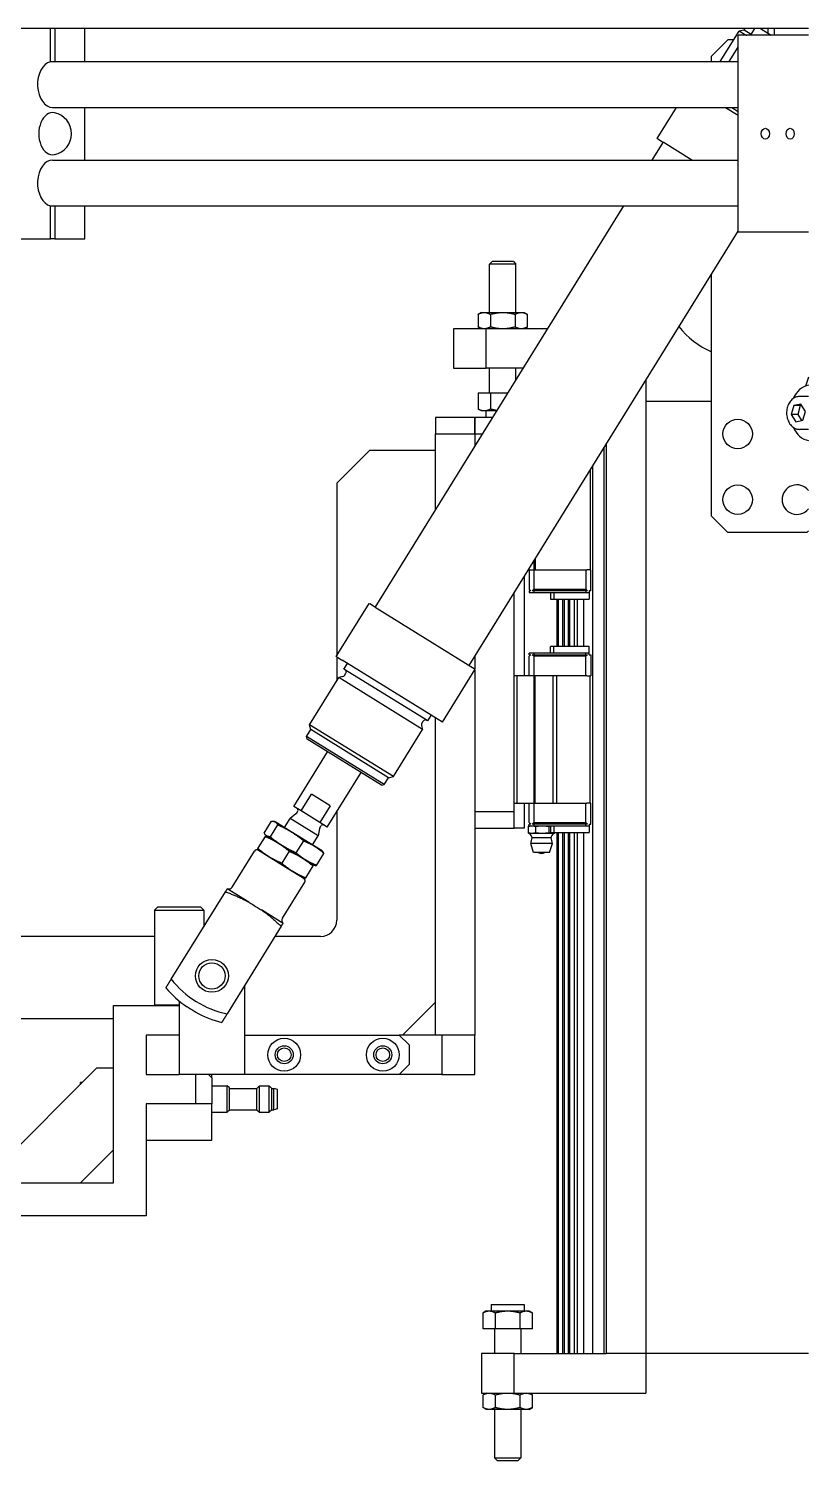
# Model space of a CAD drawing. Header units: millimetres. Extents: x 0 to 7722, y 0 to 5460.
# Drawn here: x 3429.9 to 3667.1, y 1674.4 to 2110.3 of the extents above; entities that cross this region are included whole.
import ezdxf

# ---------------------------------------------------------------- set-up
doc = ezdxf.new("R2010")
doc.units = ezdxf.units.MM
doc.header["$LTSCALE"] = 5
doc.layers.get('0').update_dxf_attribs({"linetype": 'CONTINUOUS'})

msp = doc.modelspace()

# ---------------------------------------------------------------- linework, layer by layer
for p, q in [((3667.132, 2110.301), (3412.222, 2110.301)), ((3436.502, 2100.229), (3436.502, 2110.301)), ((3437.814, 2110.301), (3437.814, 2100.301)), ((3446.998, 2100.301), (3446.998, 2110.301)), ((3647.551, 2109.862), (3646.037, 2109.506)), ((3647.551, 2109.862), (3647.822, 2110.301)), ((3649.705, 2108.529), (3647.551, 2109.862)), ((3649.705, 2108.529), (3650.801, 2110.301)), ((3652.542, 2110.301), (3655.773, 2108.301)), ((3654.864, 2108.864), (3654.864, 2110.301)), ((3656.864, 2108.301), (3656.864, 2110.301)), ((3637.632, 2101.894), (3642.632, 2106.894)), ((3640.338, 2100.301), (3646.037, 2109.506)), ((3644.419, 2106.894), (3642.632, 2106.894)), ((3645.757, 2048.301), (3645.757, 2108.301)), ((3667.132, 2108.301), (3645.757, 2108.301)), ((3647.984, 2108.301), (3646.037, 2109.506)), ((3637.632, 2100.301), (3637.632, 2101.894)), ((3643.057, 2100.301), (3645.757, 2104.664)), ((3436.502, 2100.301), (3645.757, 2100.301)), ((3437.158, 2086.301), (3645.757, 2086.301)), ((3446.998, 2070.301), (3446.998, 2086.301)), ((3621.108, 2076.836), (3626.967, 2086.301)), ((3641.915, 2086.301), (3645.757, 2083.922)), ((3643.815, 2086.301), (3645.757, 2085.098)), ((3619.65, 2070.301), (3622.978, 2075.678)), ((3621.278, 2076.73), (3621.108, 2076.836)), ((3621.278, 2076.73), (3622.702, 2075.849)), ((3622.702, 2075.849), (3622.928, 2075.709)), ((3631.664, 2070.301), (3622.928, 2075.709)), ((3437.158, 2070.301), (3645.757, 2070.301)), ((3436.502, 2046.301), (3436.502, 2056.373)), ((3436.502, 2056.301), (3645.757, 2056.301)), ((3437.814, 2056.301), (3437.814, 2046.301)), ((3446.998, 2046.301), (3446.998, 2056.301)), ((3535.34, 1934.108), (3610.983, 2056.301)), ((3427.317, 2046.301), (3436.502, 2046.301)), ((3437.814, 2046.301), (3436.502, 2046.301)), ((3437.814, 2046.301), (3446.998, 2046.301)), ((3563.909, 1916.423), (3645.757, 2048.639)), ((3667.132, 2048.301), (3645.757, 2048.301)), ((3570.899, 2039.394), (3570.132, 2038.627)), ((3578.132, 2038.627), (3570.132, 2038.627)), ((3570.132, 2023.894), (3570.132, 2038.627)), ((3577.365, 2039.394), (3570.899, 2039.394)), ((3577.365, 2039.394), (3578.132, 2038.627)), ((3578.132, 2023.894), (3578.132, 2038.627)), ((3637.632, 1961.894), (3637.632, 2035.514)), ((3567.632, 2023.894), (3566.627, 2023.313)), ((3566.627, 2023.313), (3566.627, 2019.474)), ((3567.632, 2023.894), (3568.503, 2023.894)), ((3568.503, 2023.894), (3574.132, 2023.894)), ((3570.38, 2023.313), (3570.38, 2019.474)), ((3574.132, 2023.894), (3579.762, 2023.894)), ((3577.885, 2023.313), (3577.885, 2019.474)), ((3579.762, 2023.894), (3580.632, 2023.894)), ((3580.632, 2023.894), (3581.638, 2023.313)), ((3581.638, 2019.474), (3581.638, 2023.313)), ((3569.132, 2018.894), (3559.132, 2018.894)), ((3559.132, 2018.894), (3559.132, 2006.894)), ((3567.632, 2018.894), (3566.627, 2019.474)), ((3569.132, 2006.894), (3569.132, 2018.894)), ((3587.826, 2018.894), (3569.132, 2018.894)), ((3580.632, 2018.894), (3581.638, 2019.474)), ((3559.132, 2006.894), (3569.132, 2006.894)), ((3580.398, 2006.894), (3569.132, 2006.894)), ((3570.132, 1999.394), (3570.132, 2006.894)), ((3578.132, 2003.234), (3578.132, 2006.894)), ((3617.632, 2003.207), (3617.632, 1706.894)), ((3667.132, 2004.212), (3666.236, 2001.467)), ((3566.627, 1999.394), (3566.627, 1994.474)), ((3566.627, 1999.394), (3570.38, 1999.394)), ((3570.38, 1999.394), (3570.38, 1994.474)), ((3570.38, 1999.394), (3575.755, 1999.394)), ((3617.632, 1996.894), (3637.632, 1996.894)), ((3667.132, 1998.301), (3664.408, 1998.301)), ((3567.632, 1993.894), (3566.627, 1994.474)), ((3568.503, 1993.894), (3567.632, 1993.894)), ((3572.35, 1993.894), (3568.503, 1993.894)), ((3569.132, 1991.894), (3569.132, 1993.894)), ((3662.72, 1995.556), (3661.926, 1992.868)), ((3661.926, 1992.868), (3663.285, 1990.613)), ((3663.894, 1992.868), (3661.926, 1992.868)), ((3664.874, 1995.989), (3662.72, 1995.556)), ((3664.688, 1995.556), (3662.72, 1995.556)), ((3664.688, 1995.556), (3663.894, 1992.868)), ((3663.894, 1992.868), (3665.041, 1990.965)), ((3665.087, 1995.636), (3664.688, 1995.556)), ((3666.234, 1993.733), (3664.874, 1995.989)), ((3665.44, 1991.045), (3666.234, 1993.733)), ((3565.632, 1991.894), (3553.632, 1991.894)), ((3553.632, 1991.894), (3553.632, 1986.894)), ((3565.632, 1986.894), (3565.632, 1991.894)), ((3565.632, 1991.894), (3565.632, 1986.894)), ((3571.112, 1991.894), (3565.632, 1991.894)), ((3663.285, 1990.613), (3665.44, 1991.045)), ((3667.132, 1988.301), (3664.408, 1988.301)), ((3553.632, 1986.894), (3565.632, 1986.894)), ((3553.632, 1963.657), (3553.632, 1986.894)), ((3565.632, 1986.894), (3565.632, 1983.042)), ((3565.632, 1986.894), (3568.017, 1986.894)), ((3565.632, 1986.894), (3565.632, 1983.042)), ((3605.632, 1983.822), (3605.632, 1706.894)), ((3523.632, 1971.894), (3533.632, 1981.894)), ((3553.632, 1981.894), (3533.632, 1981.894)), ((3604.932, 1982.691), (3604.932, 1706.894)), ((3600.702, 1975.858), (3600.702, 1945.494)), ((3601.432, 1977.037), (3601.432, 1706.894)), ((3523.632, 1971.894), (3523.632, 1919.376)), ((3642.632, 1956.894), (3637.632, 1961.894)), ((3667.132, 1957.394), (3666.632, 1956.894)), ((3666.632, 1956.894), (3642.632, 1956.894)), ((3584.042, 1948.946), (3584.042, 1945.494)), ((3581.905, 1945.494), (3583.632, 1945.494)), ((3582.132, 1945.494), (3582.132, 1939.594)), ((3583.632, 1948.284), (3583.632, 1945.494)), ((3583.632, 1945.494), (3583.632, 1939.594)), ((3583.632, 1945.494), (3584.042, 1945.494)), ((3584.042, 1945.494), (3599.702, 1945.494)), ((3599.432, 1945.494), (3599.432, 1939.594)), ((3600.702, 1945.494), (3599.702, 1945.494)), ((3600.932, 1945.494), (3600.702, 1945.494)), ((3600.932, 1939.094), (3600.932, 1945.494)), ((3580.632, 1943.438), (3580.632, 1913.294)), ((3577.632, 1871.894), (3577.632, 1938.591)), ((3582.132, 1939.594), (3582.632, 1939.094)), ((3582.632, 1939.094), (3582.132, 1939.094)), ((3582.132, 1939.094), (3582.132, 1938.594)), ((3582.132, 1938.594), (3583.632, 1938.594)), ((3583.132, 1939.094), (3583.632, 1939.594)), ((3583.632, 1939.094), (3583.132, 1939.094)), ((3583.632, 1939.594), (3599.432, 1939.594)), ((3599.432, 1939.094), (3583.632, 1939.094)), ((3583.632, 1939.094), (3583.632, 1938.594)), ((3583.632, 1938.594), (3599.432, 1938.594)), ((3588.632, 1938.594), (3588.632, 1936.594)), ((3588.632, 1936.594), (3589.632, 1936.594)), ((3589.632, 1938.594), (3589.632, 1936.594)), ((3589.632, 1936.594), (3600.432, 1936.594)), ((3590.632, 1936.594), (3590.632, 1922.194)), ((3591.038, 1936.594), (3591.038, 1922.194)), ((3592.364, 1936.594), (3592.364, 1922.194)), ((3592.782, 1936.594), (3592.782, 1922.194)), ((3594.092, 1936.594), (3594.092, 1922.194)), ((3594.498, 1936.594), (3594.498, 1922.194)), ((3595.838, 1936.594), (3595.838, 1922.194)), ((3596.792, 1936.594), (3596.792, 1922.194)), ((3598.732, 1936.594), (3598.732, 1922.194)), ((3599.432, 1939.594), (3599.932, 1939.094)), ((3599.932, 1939.094), (3599.432, 1939.094)), ((3599.432, 1939.094), (3599.432, 1938.594)), ((3599.432, 1938.594), (3600.432, 1938.594)), ((3600.432, 1939.094), (3600.432, 1938.594)), ((3600.932, 1939.094), (3600.432, 1939.094)), ((3600.432, 1938.594), (3600.432, 1936.594)), ((3523.469, 1919.111), (3533.47, 1935.266)), ((3533.47, 1935.266), (3533.64, 1935.161)), ((3535.064, 1934.28), (3533.64, 1935.161)), ((3535.29, 1934.14), (3535.064, 1934.28)), ((3535.29, 1934.14), (3565.78, 1915.265)), ((3523.639, 1919.006), (3523.469, 1919.111)), ((3523.632, 1919.01), (3523.632, 1911.776)), ((3523.639, 1919.006), (3525.063, 1918.125)), ((3525.063, 1918.125), (3525.289, 1917.985)), ((3565.632, 1919.207), (3565.632, 1915.356)), ((3565.632, 1919.207), (3565.632, 1915.356)), ((3582.132, 1919.694), (3582.132, 1920.194)), ((3583.632, 1920.194), (3582.132, 1920.194)), ((3582.132, 1919.694), (3582.632, 1919.694)), ((3582.632, 1919.694), (3582.132, 1919.194)), ((3582.132, 1913.294), (3582.132, 1919.194)), ((3583.132, 1919.694), (3583.632, 1919.694)), ((3583.632, 1919.194), (3583.132, 1919.694)), ((3599.432, 1920.194), (3583.632, 1920.194)), ((3583.632, 1920.194), (3583.632, 1919.694)), ((3583.632, 1919.694), (3599.432, 1919.694)), ((3599.432, 1919.194), (3583.632, 1919.194)), ((3583.632, 1919.194), (3583.632, 1913.294)), ((3589.632, 1922.194), (3588.632, 1922.194)), ((3588.632, 1920.194), (3588.632, 1922.194)), ((3600.432, 1922.194), (3589.632, 1922.194)), ((3589.632, 1920.194), (3589.632, 1922.194)), ((3599.432, 1919.694), (3599.432, 1920.194)), ((3600.432, 1920.194), (3599.432, 1920.194)), ((3599.432, 1919.694), (3599.932, 1919.694)), ((3599.932, 1919.694), (3599.432, 1919.194)), ((3599.432, 1913.294), (3599.432, 1919.194)), ((3600.432, 1920.194), (3600.432, 1922.194)), ((3600.432, 1919.694), (3600.432, 1920.194)), ((3600.432, 1919.694), (3600.932, 1919.694)), ((3600.932, 1919.694), (3600.932, 1913.294)), ((3555.779, 1899.11), (3525.289, 1917.985)), ((3525.817, 1915.305), (3526.87, 1917.006)), ((3551.325, 1899.515), (3525.817, 1915.305)), ((3525.969, 1913.366), (3526.374, 1914.02)), ((3555.779, 1899.11), (3565.78, 1915.265)), ((3565.632, 1915.027), (3565.632, 1803.894)), ((3565.632, 1915.027), (3565.632, 1871.894)), ((3515.343, 1898.385), (3524.212, 1912.712)), ((3525.472, 1913.009), (3524.212, 1912.712)), ((3549.72, 1896.922), (3524.212, 1912.712)), ((3578.512, 1913.294), (3577.632, 1913.294)), ((3583.632, 1913.294), (3578.512, 1913.294)), ((3578.512, 1874.494), (3578.512, 1913.294)), ((3584.042, 1913.294), (3583.632, 1913.294)), ((3583.632, 1913.294), (3583.632, 1874.494)), ((3589.43, 1913.294), (3584.042, 1913.294)), ((3584.042, 1874.494), (3584.042, 1913.294)), ((3590.575, 1913.294), (3589.43, 1913.294)), ((3589.43, 1874.494), (3589.43, 1913.294)), ((3599.702, 1913.294), (3590.575, 1913.294)), ((3590.575, 1874.494), (3590.575, 1913.294)), ((3599.702, 1913.294), (3600.702, 1913.294)), ((3600.702, 1913.294), (3600.932, 1913.294)), ((3600.702, 1874.494), (3600.702, 1913.294)), ((3551.325, 1899.515), (3552.378, 1901.215)), ((3514.436, 1894.83), (3515.699, 1896.871)), ((3540.851, 1882.595), (3515.343, 1898.385)), ((3515.699, 1896.871), (3515.343, 1898.385)), ((3539.337, 1882.238), (3515.699, 1896.871)), ((3540.851, 1882.595), (3549.72, 1896.922)), ((3549.423, 1898.182), (3549.72, 1896.922)), ((3549.522, 1898.786), (3549.926, 1899.44)), ((3553.632, 1803.894), (3553.632, 1900.439)), ((3538.073, 1880.198), (3514.436, 1894.83)), ((3514.63, 1894.004), (3514.436, 1894.83)), ((3537.247, 1880.003), (3514.63, 1894.004)), ((3510.533, 1873.517), (3520.837, 1890.162)), ((3520.736, 1867.201), (3531.04, 1883.846)), ((3537.247, 1880.003), (3538.073, 1880.198)), ((3538.073, 1880.198), (3539.337, 1882.238)), ((3539.337, 1882.238), (3540.851, 1882.595)), ((3512.815, 1872.104), (3515.973, 1877.206)), ((3521.613, 1873.715), (3515.973, 1877.206)), ((3577.632, 1874.494), (3578.512, 1874.494)), ((3578.512, 1874.494), (3583.632, 1874.494)), ((3580.632, 1874.494), (3580.632, 1866.894)), ((3582.132, 1868.594), (3582.132, 1874.494)), ((3583.632, 1874.494), (3583.632, 1868.594)), ((3583.632, 1874.494), (3584.042, 1874.494)), ((3584.042, 1874.494), (3589.43, 1874.494)), ((3589.43, 1874.494), (3590.575, 1874.494)), ((3590.575, 1874.494), (3599.702, 1874.494)), ((3599.432, 1868.594), (3599.432, 1874.494)), ((3600.702, 1874.494), (3599.702, 1874.494)), ((3600.932, 1874.494), (3600.702, 1874.494)), ((3600.932, 1868.094), (3600.932, 1874.494)), ((3511.191, 1871.229), (3509.437, 1869.846)), ((3512.815, 1872.104), (3510.533, 1873.517)), ((3511.33, 1871.384), (3511.748, 1872.059)), ((3518.455, 1868.613), (3512.815, 1872.104)), ((3521.613, 1873.715), (3518.455, 1868.613)), ((3523.632, 1871.879), (3523.632, 1838.894)), ((3577.632, 1871.894), (3565.632, 1871.894)), ((3577.632, 1866.894), (3577.632, 1871.894)), ((3501.545, 1865.382), (3503.806, 1869.034)), ((3505.612, 1867.916), (3503.351, 1864.264)), ((3504.723, 1868.881), (3504.518, 1868.943)), ((3504.894, 1868.775), (3504.723, 1868.881)), ((3509.777, 1865.752), (3504.894, 1868.775)), ((3507.699, 1867.039), (3509.437, 1869.846)), ((3517.94, 1864.583), (3509.437, 1869.846)), ((3516.833, 1861.384), (3509.777, 1865.752)), ((3518.395, 1866.769), (3517.94, 1864.583)), ((3520.736, 1867.201), (3518.455, 1868.613)), ((3518.472, 1866.963), (3518.89, 1867.638)), ((3565.632, 1866.894), (3577.632, 1866.894)), ((3580.632, 1866.894), (3577.632, 1866.894)), ((3581.899, 1867.434), (3581.899, 1865.411)), ((3582.488, 1867.594), (3582.022, 1867.469)), ((3582.132, 1868.594), (3582.632, 1868.094)), ((3582.632, 1868.094), (3582.132, 1868.094)), ((3582.132, 1867.594), (3582.132, 1868.094)), ((3582.132, 1867.594), (3583.632, 1867.594)), ((3583.132, 1868.094), (3583.632, 1868.594)), ((3583.632, 1868.094), (3583.132, 1868.094)), ((3583.632, 1868.594), (3599.432, 1868.594)), ((3599.432, 1868.094), (3583.632, 1868.094)), ((3583.632, 1868.094), (3583.632, 1867.594)), ((3583.632, 1867.594), (3599.432, 1867.594)), ((3584.129, 1867.434), (3584.129, 1865.411)), ((3588.163, 1867.434), (3588.163, 1865.411)), ((3588.632, 1867.594), (3588.632, 1865.594)), ((3589.632, 1867.594), (3589.632, 1865.594)), ((3599.432, 1868.594), (3599.932, 1868.094)), ((3599.932, 1868.094), (3599.432, 1868.094)), ((3599.432, 1867.594), (3599.432, 1868.094)), ((3599.432, 1867.594), (3600.432, 1867.594)), ((3600.432, 1868.094), (3600.432, 1867.594)), ((3600.432, 1868.094), (3600.932, 1868.094)), ((3600.432, 1867.594), (3600.432, 1865.594)), ((3499.645, 1860.678), (3501.906, 1864.33)), ((3502.091, 1864.63), (3501.945, 1864.785)), ((3502.091, 1864.63), (3505.705, 1862.393)), ((3502.262, 1864.524), (3502.091, 1864.63)), ((3507.145, 1861.501), (3502.262, 1864.524)), ((3505.705, 1862.393), (3512.932, 1857.919)), ((3514.201, 1857.133), (3507.145, 1861.501)), ((3511.31, 1859.337), (3513.571, 1862.989)), ((3516.202, 1861.775), (3517.94, 1864.583)), ((3519.177, 1859.933), (3516.833, 1861.384)), ((3582.411, 1865.271), (3582.022, 1865.376)), ((3582.802, 1865.271), (3582.411, 1865.271)), ((3589.232, 1862.187), (3582.632, 1862.187)), ((3583.511, 1859.483), (3582.632, 1862.187)), ((3588.732, 1863.93), (3583.132, 1863.93)), ((3585.762, 1865.271), (3583.226, 1865.271)), ((3588.893, 1865.271), (3586.53, 1865.271)), ((3588.354, 1859.483), (3589.232, 1862.187)), ((3588.632, 1865.594), (3589.632, 1865.594)), ((3589.454, 1865.271), (3589.236, 1865.271)), ((3589.454, 1865.271), (3589.843, 1865.376)), ((3589.632, 1865.594), (3600.432, 1865.594)), ((3589.966, 1865.594), (3589.966, 1865.411)), ((3590.632, 1865.594), (3590.632, 1706.894)), ((3591.038, 1865.594), (3591.038, 1706.894)), ((3592.364, 1865.594), (3592.364, 1706.894)), ((3592.782, 1865.594), (3592.782, 1706.894)), ((3594.092, 1865.594), (3594.092, 1706.894)), ((3594.498, 1865.594), (3594.498, 1706.894)), ((3595.838, 1865.594), (3595.838, 1706.894)), ((3596.792, 1865.594), (3596.792, 1706.894)), ((3598.732, 1865.594), (3598.732, 1706.894)), ((3491.797, 1848.95), (3498.561, 1859.876)), ((3499.459, 1860.378), (3503.073, 1858.141)), ((3503.073, 1858.141), (3510.3, 1853.667)), ((3509.133, 1859.856), (3506.872, 1856.204)), ((3512.932, 1857.919), (3516.546, 1855.682)), ((3516.546, 1855.682), (3514.201, 1857.133)), ((3517.463, 1855.528), (3519.724, 1859.18)), ((3519.177, 1859.933), (3519.324, 1859.777)), ((3588.354, 1859.483), (3583.511, 1859.483)), ((3510.3, 1853.667), (3513.914, 1851.43)), ((3516.36, 1855.382), (3514.099, 1851.73)), ((3516.546, 1855.682), (3516.75, 1855.62)), ((3496.878, 1844.335), (3490.289, 1848.414)), ((3507.102, 1839.476), (3513.865, 1850.402)), ((3473.242, 1820.876), (3489.74, 1847.527)), ((3469.132, 1842.894), (3468.132, 1841.894)), ((3468.132, 1841.894), (3483.132, 1841.894)), ((3468.132, 1841.894), (3468.132, 1813.094)), ((3469.132, 1842.894), (3482.132, 1842.894)), ((3482.132, 1842.894), (3483.132, 1841.894)), ((3483.132, 1841.894), (3483.132, 1836.854)), ((3507.294, 1837.887), (3500.704, 1841.966)), ((3506.745, 1837), (3490.247, 1810.349)), ((3468.132, 1833.894), (3383.132, 1833.894)), ((3518.632, 1833.894), (3504.822, 1833.894)), ((3495.632, 1791.894), (3495.632, 1819.049)), ((3475.632, 1814.295), (3475.632, 1791.894)), ((3543.632, 1803.894), (3553.632, 1813.894)), ((3455.632, 1758.894), (3455.632, 1812.894)), ((3455.632, 1812.894), (3475.632, 1812.894)), ((3468.132, 1813.094), (3475.632, 1813.094)), ((3468.332, 1812.894), (3468.132, 1813.094)), ((3383.132, 1808.894), (3455.632, 1808.894)), ((3465.632, 1803.894), (3465.632, 1791.894)), ((3475.632, 1803.894), (3465.632, 1803.894)), ((3495.632, 1803.894), (3542.632, 1803.894)), ((3555.632, 1803.894), (3542.632, 1803.894)), ((3542.632, 1803.894), (3545.632, 1800.894)), ((3545.632, 1800.894), (3545.632, 1794.894)), ((3565.632, 1803.894), (3555.632, 1803.894)), ((3555.632, 1803.894), (3555.632, 1791.894)), ((3565.632, 1791.894), (3565.632, 1803.894)), ((3420.632, 1763.894), (3450.632, 1793.894)), ((3450.632, 1793.894), (3455.632, 1793.894)), ((3465.632, 1791.894), (3475.632, 1791.894)), ((3495.632, 1791.894), (3475.632, 1791.894)), ((3480.632, 1791.894), (3480.632, 1782.894)), ((3484.632, 1791.894), (3485.632, 1790.894)), ((3485.632, 1790.894), (3485.632, 1791.894)), ((3542.632, 1791.894), (3495.632, 1791.894)), ((3545.632, 1794.894), (3542.632, 1791.894)), ((3555.632, 1791.894), (3542.632, 1791.894)), ((3555.632, 1791.894), (3565.632, 1791.894)), ((3445.632, 1788.894), (3445.632, 1789.394)), ((3446.132, 1789.394), (3445.632, 1789.394)), ((3485.632, 1790.894), (3485.632, 1782.894)), ((3485.632, 1788.394), (3490.319, 1788.394)), ((3490.319, 1780.394), (3490.319, 1788.394)), ((3490.932, 1787.78), (3490.319, 1788.394)), ((3490.932, 1781.007), (3490.932, 1787.78)), ((3490.932, 1787.644), (3499.349, 1787.644)), ((3499.349, 1787.644), (3500.099, 1788.394)), ((3499.349, 1781.144), (3499.349, 1787.644)), ((3500.099, 1780.394), (3500.099, 1788.394)), ((3500.099, 1788.394), (3503.065, 1788.394)), ((3503.065, 1780.394), (3503.065, 1788.394)), ((3503.815, 1787.644), (3503.065, 1788.394)), ((3503.815, 1781.144), (3503.815, 1787.644)), ((3503.815, 1787.644), (3504.432, 1787.644)), ((3504.432, 1781.144), (3504.432, 1787.644)), ((3505.632, 1787.322), (3504.432, 1787.644)), ((3505.632, 1781.465), (3505.632, 1787.322)), ((3480.632, 1782.894), (3465.632, 1782.894)), ((3465.632, 1782.894), (3465.632, 1748.894)), ((3485.632, 1782.894), (3480.632, 1782.894)), ((3485.632, 1771.894), (3485.632, 1782.894)), ((3485.632, 1780.394), (3490.319, 1780.394)), ((3490.932, 1781.007), (3490.319, 1780.394)), ((3490.932, 1781.144), (3499.349, 1781.144)), ((3499.349, 1781.144), (3500.099, 1780.394)), ((3500.099, 1780.394), (3503.065, 1780.394)), ((3503.815, 1781.144), (3503.065, 1780.394)), ((3503.815, 1781.144), (3504.432, 1781.144)), ((3505.632, 1781.465), (3504.432, 1781.144)), ((3465.632, 1771.894), (3485.632, 1771.894)), ((3445.632, 1758.894), (3455.632, 1768.894)), ((3418.632, 1758.894), (3455.632, 1758.894)), ((3465.632, 1748.894), (3418.632, 1748.894)), ((3570.632, 1721.894), (3580.632, 1721.894)), ((3570.632, 1721.894), (3570.632, 1719.894)), ((3580.632, 1721.894), (3580.632, 1719.894)), ((3569.132, 1719.894), (3568.127, 1719.313)), ((3568.127, 1714.394), (3568.127, 1719.313)), ((3569.132, 1719.894), (3570.003, 1719.894)), ((3570.003, 1719.894), (3575.632, 1719.894)), ((3571.88, 1714.394), (3571.88, 1719.313)), ((3575.632, 1719.894), (3581.262, 1719.894)), ((3579.385, 1714.394), (3579.385, 1719.313)), ((3581.262, 1719.894), (3582.132, 1719.894)), ((3582.132, 1719.894), (3583.138, 1719.313)), ((3583.138, 1714.394), (3583.138, 1719.313)), ((3571.88, 1714.394), (3568.127, 1714.394)), ((3571.632, 1714.394), (3571.632, 1706.894)), ((3579.385, 1714.394), (3571.88, 1714.394)), ((3583.138, 1714.394), (3579.385, 1714.394)), ((3579.632, 1714.394), (3579.632, 1706.894)), ((3577.632, 1706.894), (3567.632, 1706.894)), ((3567.632, 1706.894), (3567.632, 1694.894)), ((3577.632, 1694.894), (3577.632, 1706.894)), ((3577.632, 1706.894), (3590.632, 1706.894)), ((3590.632, 1706.894), (3591.038, 1706.894)), ((3591.038, 1706.894), (3592.364, 1706.894)), ((3592.364, 1706.894), (3592.782, 1706.894)), ((3592.782, 1706.894), (3594.092, 1706.894)), ((3594.092, 1706.894), (3594.498, 1706.894)), ((3594.498, 1706.894), (3595.838, 1706.894)), ((3595.838, 1706.894), (3596.792, 1706.894)), ((3596.792, 1706.894), (3598.732, 1706.894)), ((3598.732, 1706.894), (3601.432, 1706.894)), ((3601.432, 1706.894), (3604.932, 1706.894)), ((3604.932, 1706.894), (3605.632, 1706.894)), ((3617.632, 1706.894), (3605.632, 1706.894)), ((3617.632, 1706.894), (3617.632, 1694.894)), ((3667.132, 1706.894), (3617.632, 1706.894)), ((3567.632, 1694.894), (3577.632, 1694.894)), ((3569.132, 1694.894), (3568.127, 1694.313)), ((3568.127, 1690.474), (3568.127, 1694.313)), ((3571.88, 1690.474), (3571.88, 1694.313)), ((3577.632, 1694.894), (3617.632, 1694.894)), ((3579.385, 1690.474), (3579.385, 1694.313)), ((3582.132, 1694.894), (3583.138, 1694.313)), ((3583.138, 1690.474), (3583.138, 1694.313)), ((3569.132, 1689.894), (3568.127, 1690.474)), ((3570.003, 1689.894), (3569.132, 1689.894)), ((3575.632, 1689.894), (3570.003, 1689.894)), ((3571.632, 1689.894), (3571.632, 1675.161)), ((3581.262, 1689.894), (3575.632, 1689.894)), ((3579.632, 1689.894), (3579.632, 1675.161)), ((3582.132, 1689.894), (3581.262, 1689.894)), ((3582.132, 1689.894), (3583.138, 1690.474)), ((3571.632, 1675.161), (3579.632, 1675.161)), ((3572.399, 1674.394), (3571.632, 1675.161)), ((3572.399, 1674.394), (3578.865, 1674.394)), ((3578.865, 1674.394), (3579.632, 1675.161))]:
    msp.add_line(p, q)
for centre, radius in [((3645.632, 1986.894), 4.5), ((3645.632, 1966.894), 4.5), ((3485.632, 1821.894), 5), ((3485.632, 1821.894), 4), ((3507.632, 1797.894), 5), ((3507.632, 1797.894), 2.75), ((3537.632, 1797.894), 5), ((3537.632, 1797.894), 2.75), ((3507.632, 1797.894), 2.067), ((3537.632, 1797.894), 2.067)]:
    msp.add_circle(centre, radius)
for centre, radius, start, end in [((3436.403, 2078.301), 6.5, 281.76132, 78.23868), ((3647.532, 2034.894), 25, 217.76692, 246.67164), ((3663.632, 1966.894), 4.5, 38.94244, 321.05756), ((3525.694, 1914.441), 0.8, 328.24052, 58.24052), ((3525.289, 1913.788), 0.8, 283.24052, 328.24052), ((3550.202, 1898.365), 0.8, 148.24052, 193.24052), ((3550.607, 1899.019), 0.8, 58.24052, 148.24052), ((3510.82, 1871.7), 0.6, 308.24052, 328.24052), ((3511.238, 1872.375), 0.6, 328.24052, 58.24052), ((3518.982, 1866.647), 0.6, 148.24052, 168.24052), ((3519.4, 1867.322), 0.6, 58.24052, 148.24052), ((3577.53, 1861.783), 6, 20.96165, 35.54679), ((3585.932, 1862.183), 3.3, 148.04658, 179.93229), ((3594.335, 1861.783), 6, 144.45321, 159.03835), ((3585.932, 1862.183), 3.3, 0.06771, 31.95342), ((3499.326, 1859.402), 0.9, 58.24052, 148.24052), ((3585.932, 1861), 1.817, 236.61039, 303.38961), ((3490.734, 1849.608), 1.25, 249.77748, 328.24052), ((3513.1, 1850.876), 0.9, 328.24052, 58.24052), ((3508.164, 1838.818), 1.25, 148.24052, 226.70356), ((3518.632, 1838.894), 5, 270, 0), ((3496.16, 1838.899), 32.042, 220.05542, 235.29736), ((3496.16, 1838.899), 29.156, 218.18148, 258.29956), ((3496.16, 1838.899), 32.042, 241.18368, 256.42562)]:
    msp.add_arc(centre, radius, start, end)
for centre, major_axis, ratio, start_param, end_param in [((3437.158, 2093.301), (0, -7), 0.6560036, 3.2849402, 6.2831853), ((3437.158, 2078.301), (0, 6.423), 0.6560036, 6.1474411, 9.5605221), ((3437.158, 2063.301), (0, -7), 0.6560036, 3.1415927, 6.1398377), ((3668.016, 1993.301), (0, 8.5), 0.7547578, 0.1381224, 1.0301263), ((3668.016, 1993.301), (0, -8.5), 0.7547578, 5.253059, 6.1450629)]:
    msp.add_ellipse(centre, major_axis=major_axis, ratio=ratio, start_param=start_param, end_param=end_param)
for centre in [(3654.06, 2078.301), (3661.607, 2078.301)]:
    msp.add_ellipse(centre, major_axis=(0, 1.65), ratio=0.7547578)
for points, weights in [([(3648.079, 2108.301), (3648.926, 2108.426), (3649.705, 2108.529)], [1.00008650904, 1.00100193074, 1]), ([(3566.627, 2023.313), (3567.632, 2023.894), (3568.503, 2023.894)], [1.01001874936, 1.04314139574, 1]), ([(3568.503, 2023.894), (3569.374, 2023.894), (3570.38, 2023.313)], [1, 1.04314139574, 1.01001874936]), ([(3570.38, 2023.313), (3572.391, 2023.894), (3574.132, 2023.894)], [1.01001874936, 1.04314139574, 1]), ([(3574.132, 2023.894), (3575.874, 2023.894), (3577.885, 2023.313)], [1, 1.04314139574, 1.01001874936]), ([(3577.885, 2023.313), (3578.891, 2023.894), (3579.762, 2023.894)], [1.01001874936, 1.04314139574, 1]), ([(3579.762, 2023.894), (3580.632, 2023.894), (3581.638, 2023.313)], [1, 1.04314139574, 1.01001874936]), ([(3568.503, 2018.894), (3567.632, 2018.894), (3566.627, 2019.474)], [1, 1.04314139574, 1.01001874936]), ([(3570.38, 2019.474), (3569.374, 2018.894), (3568.503, 2018.894)], [1.01001874936, 1.04314139574, 1]), ([(3574.132, 2018.894), (3572.391, 2018.894), (3570.38, 2019.474)], [1, 1.04314139574, 1.01001874936]), ([(3577.885, 2019.474), (3575.874, 2018.894), (3574.132, 2018.894)], [1.01001874936, 1.04314139574, 1]), ([(3579.762, 2018.894), (3578.891, 2018.894), (3577.885, 2019.474)], [1, 1.04314139574, 1.01001874936]), ([(3581.638, 2019.474), (3580.632, 2018.894), (3579.762, 2018.894)], [1.01001874936, 1.04314139574, 1]), ([(3568.503, 1993.894), (3567.632, 1993.894), (3566.627, 1994.474)], [1, 1.04314139574, 1.01001874936]), ([(3570.38, 1994.474), (3569.374, 1993.894), (3568.503, 1993.894)], [1.01001874936, 1.04314139574, 1]), ([(3572.429, 1994.02), (3571.461, 1994.162), (3570.38, 1994.474)], [1.02371326446, 1.02755764427, 1.01001874936]), ([(3503.806, 1869.034), (3504.475, 1869.034), (3504.894, 1868.775)], [1.11704959467, 1.09702036514, 1]), ([(3504.894, 1868.775), (3505.313, 1868.515), (3505.612, 1867.916)], [1, 1.09702036514, 1.11704959467]), ([(3505.612, 1867.916), (3507.93, 1866.896), (3509.777, 1865.752)], [1.11704959467, 1.09702036514, 1]), ([(3509.777, 1865.752), (3511.624, 1864.609), (3513.571, 1862.989)], [1, 1.09702036514, 1.11704959467]), ([(3581.899, 1867.434), (3583.014, 1867.705), (3584.129, 1867.434)], [1.13259358158, 1.30780641842, 1.13259358158]), ([(3582.022, 1867.469), (3581.961, 1867.453), (3581.899, 1867.434)], [1.1525451045, 1.14321296808, 1.13259358158]), ([(3584.129, 1867.434), (3586.146, 1867.705), (3588.163, 1867.434)], [1.13259358158, 1.30780641842, 1.13259358158]), ([(3588.163, 1867.434), (3588.41, 1867.508), (3588.632, 1867.544)], [1.13259358158, 1.17578576751, 1.19768311045]), ([(3502.262, 1864.524), (3501.843, 1864.783), (3501.545, 1865.382)], [1, 1.09702036514, 1.11704959467]), ([(3502.091, 1864.63), (3502.091, 1864.63), (3501.906, 1864.33)], [1, 1.09702036514, 1.11704959467]), ([(3501.906, 1864.33), (3504.028, 1863.431), (3505.705, 1862.393)], [1.11704959467, 1.09702036514, 1]), ([(3503.351, 1864.264), (3502.682, 1864.264), (3502.262, 1864.524)], [1.11704959467, 1.09702036514, 1]), ([(3507.145, 1861.501), (3505.298, 1862.644), (3503.351, 1864.264)], [1, 1.09702036514, 1.11704959467]), ([(3505.705, 1862.393), (3507.382, 1861.354), (3509.133, 1859.856)], [1, 1.09702036514, 1.11704959467]), ([(3511.31, 1859.337), (3508.992, 1860.358), (3507.145, 1861.501)], [1.11704959467, 1.09702036514, 1]), ([(3513.571, 1862.989), (3515.405, 1862.268), (3516.833, 1861.384)], [1.11704959467, 1.09702036514, 1]), ([(3516.833, 1861.384), (3518.261, 1860.5), (3519.724, 1859.18)], [1, 1.09702036514, 1.11704959467]), ([(3581.899, 1865.411), (3581.961, 1865.392), (3582.022, 1865.376)], [1.03983988559, 1.04057833746, 1.04006583709]), ([(3582.802, 1865.271), (3582.381, 1865.294), (3581.899, 1865.411)], [1, 1.04446589805, 1.03983988559]), ([(3584.129, 1865.411), (3583.647, 1865.294), (3583.226, 1865.271)], [1.03983988559, 1.04446589805, 1]), ([(3585.762, 1865.271), (3585.002, 1865.294), (3584.129, 1865.411)], [1, 1.04446589805, 1.03983988559]), ([(3588.163, 1865.411), (3587.29, 1865.294), (3586.53, 1865.271)], [1.03983988559, 1.04446589805, 1]), ([(3588.893, 1865.271), (3588.553, 1865.294), (3588.163, 1865.411)], [1, 1.04446589805, 1.03983988559]), ([(3589.966, 1865.411), (3589.576, 1865.294), (3589.236, 1865.271)], [1.03983988559, 1.04446589805, 1]), ([(3499.645, 1860.678), (3499.459, 1860.378), (3499.459, 1860.378)], [1.11704959467, 1.09702036514, 1]), ([(3503.073, 1858.141), (3501.396, 1859.179), (3499.645, 1860.678)], [1, 1.09702036514, 1.11704959467]), ([(3506.872, 1856.204), (3504.75, 1857.103), (3503.073, 1858.141)], [1.11704959467, 1.09702036514, 1]), ([(3509.133, 1859.856), (3511.255, 1858.957), (3512.932, 1857.919)], [1.11704959467, 1.09702036514, 1]), ([(3514.201, 1857.133), (3512.773, 1858.017), (3511.31, 1859.337)], [1, 1.09702036514, 1.11704959467]), ([(3512.932, 1857.919), (3514.609, 1856.88), (3516.36, 1855.382)], [1, 1.09702036514, 1.11704959467]), ([(3517.463, 1855.528), (3515.629, 1856.249), (3514.201, 1857.133)], [1.11704959467, 1.09702036514, 1]), ([(3519.724, 1859.18), (3519.542, 1859.545), (3519.324, 1859.777)], [1.11704959467, 1.10476247923, 1.06350111964]), ([(3510.3, 1853.667), (3508.623, 1854.705), (3506.872, 1856.204)], [1, 1.09702036514, 1.11704959467]), ([(3514.099, 1851.73), (3511.977, 1852.629), (3510.3, 1853.667)], [1.11704959467, 1.09702036514, 1]), ([(3516.36, 1855.382), (3516.546, 1855.682), (3516.546, 1855.682)], [1.11704959467, 1.09702036514, 1]), ([(3516.75, 1855.62), (3517.055, 1855.528), (3517.463, 1855.528)], [1.0635011193, 1.10476247918, 1.11704959467]), ([(3490.289, 1848.414), (3490.188, 1848.251), (3489.74, 1847.527)], [1, 1.09263393613, 1.0733305834]), ([(3513.914, 1851.43), (3513.914, 1851.43), (3514.099, 1851.73)], [1, 1.09702036514, 1.11704959467]), ([(3489.74, 1847.527), (3494.008, 1845.886), (3496.878, 1844.335)], [1.07333058339, 1.09263393613, 1]), ([(3500.704, 1841.966), (3503.373, 1840.089), (3506.745, 1837)], [1, 1.09263393613, 1.07333058339]), ([(3506.745, 1837), (3507.193, 1837.724), (3507.294, 1837.887)], [1.0733305834, 1.09263393613, 1]), ([(3471.634, 1818.279), (3472.476, 1819.639), (3473.242, 1820.876)], [1.00225993953, 1.00237902507, 1]), ([(3480.715, 1810.824), (3479.316, 1811.69), (3477.917, 1812.556)], [1, 1.00132078041, 1]), ([(3490.247, 1810.349), (3489.481, 1809.112), (3488.639, 1807.752)], [1, 1.00237902507, 1.00225993953]), ([(3568.127, 1719.313), (3569.132, 1719.894), (3570.003, 1719.894)], [1.01001874936, 1.04314139574, 1]), ([(3570.003, 1719.894), (3570.874, 1719.894), (3571.88, 1719.313)], [1, 1.04314139574, 1.01001874936]), ([(3571.88, 1719.313), (3573.891, 1719.894), (3575.632, 1719.894)], [1.01001874936, 1.04314139574, 1]), ([(3575.632, 1719.894), (3577.374, 1719.894), (3579.385, 1719.313)], [1, 1.04314139574, 1.01001874936]), ([(3579.385, 1719.313), (3580.391, 1719.894), (3581.262, 1719.894)], [1.01001874936, 1.04314139574, 1]), ([(3581.262, 1719.894), (3582.132, 1719.894), (3583.138, 1719.313)], [1, 1.04314139574, 1.01001874936]), ([(3568.127, 1694.313), (3569.132, 1694.894), (3570.003, 1694.894)], [1.01001874936, 1.04314139574, 1]), ([(3570.003, 1694.894), (3570.874, 1694.894), (3571.88, 1694.313)], [1, 1.04314139574, 1.01001874936]), ([(3571.88, 1694.313), (3573.891, 1694.894), (3575.632, 1694.894)], [1.01001874936, 1.04314139574, 1]), ([(3575.632, 1694.894), (3577.374, 1694.894), (3579.385, 1694.313)], [1, 1.04314139574, 1.01001874936]), ([(3579.385, 1694.313), (3580.391, 1694.894), (3581.262, 1694.894)], [1.01001874936, 1.04314139574, 1]), ([(3581.262, 1694.894), (3582.132, 1694.894), (3583.138, 1694.313)], [1, 1.04314139574, 1.01001874936]), ([(3570.003, 1689.894), (3569.132, 1689.894), (3568.127, 1690.474)], [1, 1.04314139574, 1.01001874936]), ([(3571.88, 1690.474), (3570.874, 1689.894), (3570.003, 1689.894)], [1.01001874936, 1.04314139574, 1]), ([(3575.632, 1689.894), (3573.891, 1689.894), (3571.88, 1690.474)], [1, 1.04314139574, 1.01001874936]), ([(3579.385, 1690.474), (3577.374, 1689.894), (3575.632, 1689.894)], [1.01001874936, 1.04314139574, 1]), ([(3581.262, 1689.894), (3580.391, 1689.894), (3579.385, 1690.474)], [1, 1.04314139574, 1.01001874936]), ([(3583.138, 1690.474), (3582.132, 1689.894), (3581.262, 1689.894)], [1.01001874936, 1.04314139574, 1])]:
    msp.add_rational_spline(points, weights, degree=2)
for points, knots in [([(3664.408, 1998.301), (3664.004, 1998.301), (3663.6, 1998.22), (3662.829, 1997.905), (3662.464, 1997.669), (3661.799, 1997.06), (3661.503, 1996.681), (3661.013, 1995.821), (3660.822, 1995.336), (3660.569, 1994.314), (3660.506, 1993.776), (3660.517, 1992.701), (3660.59, 1992.164), (3660.864, 1991.146), (3661.067, 1990.664), (3661.583, 1989.808), (3661.896, 1989.432), (3662.602, 1988.834), (3662.992, 1988.608), (3663.73, 1988.358), (3664.069, 1988.301), (3664.408, 1988.301)], [4.712389, 4.712389, 4.712389, 4.712389, 5.0110347, 5.0110347, 5.3172842, 5.3172842, 5.6373073, 5.6373073, 5.9654944, 5.9654944, 6.2959762, 6.2959762, 6.6267383, 6.6267383, 6.9571519, 6.9571519, 7.2849243, 7.2849243, 7.6035279, 7.6035279, 7.8539816, 7.8539816, 7.8539816, 7.8539816]), ([(3583.226, 1865.271), (3583.155, 1865.252), (3583.084, 1865.242), (3582.943, 1865.242), (3582.872, 1865.252), (3582.802, 1865.271)], [3.334273408, 3.334273408, 3.334273408, 3.334273408, 3.372652294, 3.372652294, 3.411031181, 3.411031181, 3.411031181, 3.411031181]), ([(3586.53, 1865.271), (3586.402, 1865.252), (3586.274, 1865.242), (3586.018, 1865.242), (3585.89, 1865.252), (3585.762, 1865.271)], [3.334273408, 3.334273408, 3.334273408, 3.334273408, 3.372652294, 3.372652294, 3.411031181, 3.411031181, 3.411031181, 3.411031181]), ([(3589.236, 1865.271), (3589.179, 1865.252), (3589.122, 1865.242), (3589.008, 1865.242), (3588.95, 1865.252), (3588.893, 1865.271)], [3.334273408, 3.334273408, 3.334273408, 3.334273408, 3.372652294, 3.372652294, 3.411031181, 3.411031181, 3.411031181, 3.411031181]), ([(3490.302, 1848.435), (3490.3, 1848.431), (3490.296, 1848.426), (3490.29, 1848.416), (3490.289, 1848.415), (3490.289, 1848.414)], [0, 0, 0, 0, 0.14832859, 0.14832859, 0.21095721, 0.21095721, 0.21095721, 0.21095721]), ([(3496.878, 1844.335), (3497.056, 1844.225), (3497.27, 1844.095), (3497.874, 1843.735), (3498.384, 1843.432), (3498.805, 1843.172), (3499.225, 1842.911), (3499.724, 1842.59), (3500.316, 1842.21), (3500.527, 1842.076), (3500.704, 1841.966)], [-0.21095721, -0.21095721, -0.21095721, -0.21095721, -0.14832859, -0.14832859, 0, 0, 0, 0.14832859, 0.14832859, 0.21095721, 0.21095721, 0.21095721, 0.21095721]), ([(3507.294, 1837.887), (3507.295, 1837.888), (3507.296, 1837.889), (3507.301, 1837.899), (3507.305, 1837.904), (3507.307, 1837.908)], [2.11549248, 2.11549248, 2.11549248, 2.11549248, 2.1781211, 2.1781211, 2.32644969, 2.32644969, 2.32644969, 2.32644969])]:
    msp.add_open_spline(points, degree=3, knots=knots)

doc.saveas('drawing.dxf')
